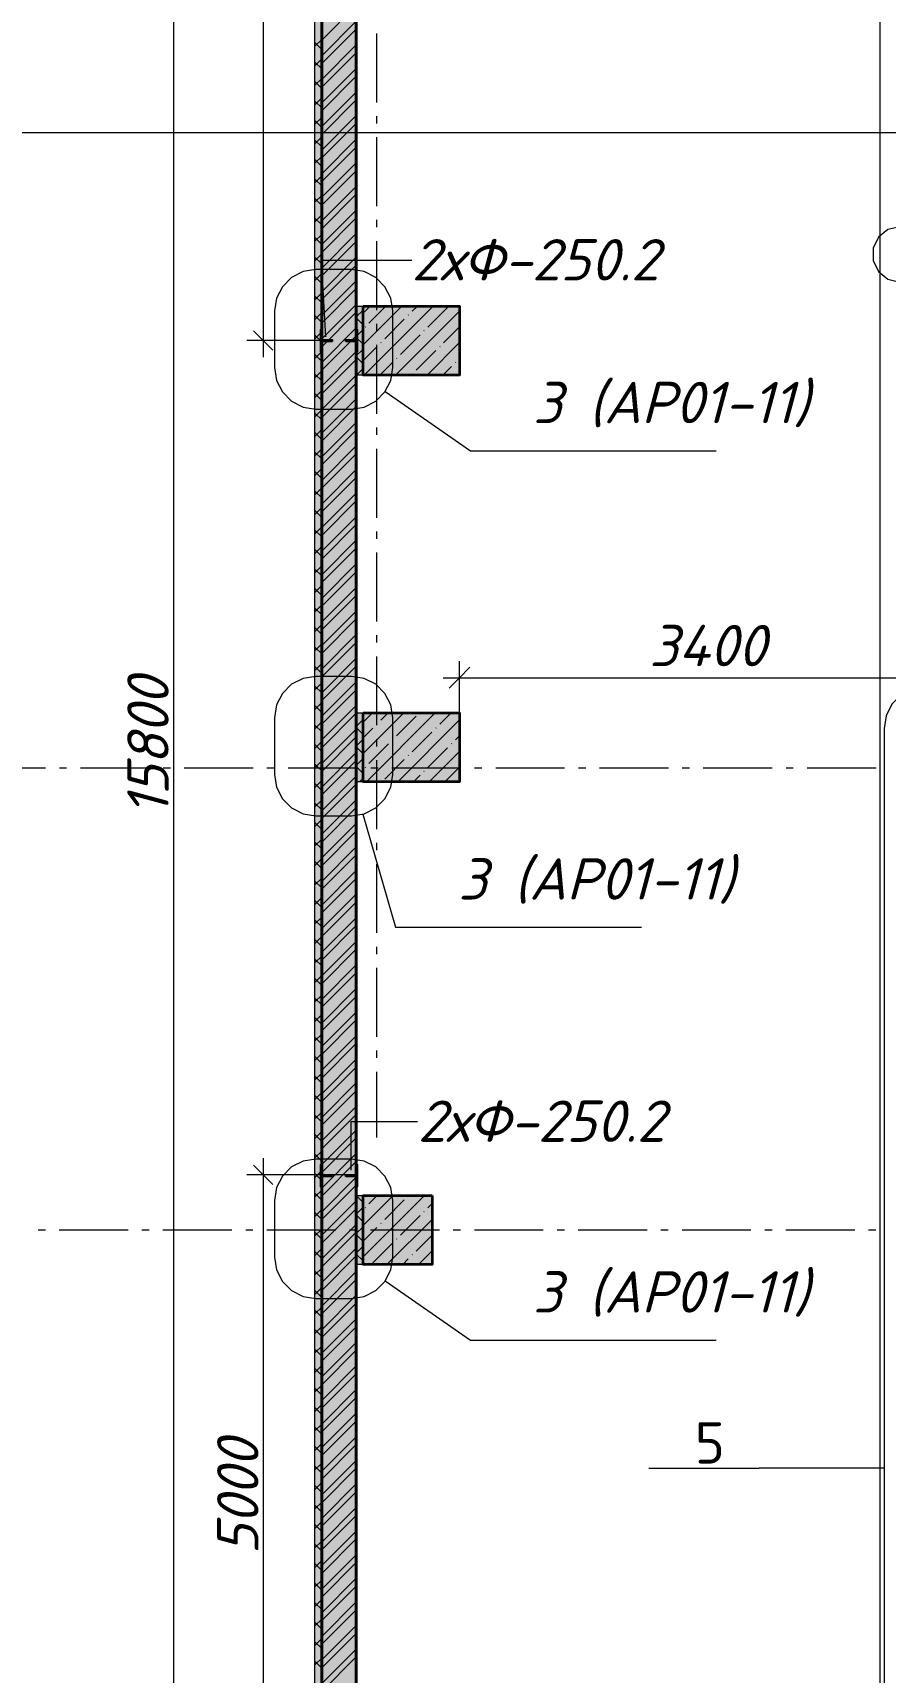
# Model space of a CAD drawing. Header units: millimetres. Extents: x -81576 to 1046824, y -248937 to 691537.
# Drawn here: x 190690 to 196873, y 645484 to 657373 of the extents above; entities that cross this region are included whole.
import ezdxf

# ---------------------------------------------------------------- set-up
doc = ezdxf.new("R2010")
doc.units = ezdxf.units.MM
doc.layers.add('PDF _Геометрия', color=7, linetype='Continuous', true_color=0x1d1d1d)
doc.layers.add('PDF _Сплошная заливка', color=7, linetype='Continuous', true_color=0xffffff)
doc.layers.add('PDF _Текст', color=7, linetype='Continuous')
doc.styles.add('PDF ISOCPEUR', font='isocpeur.ttf')
doc.styles.add('PDF ISOCPEUR Italic', font='isocpeui.ttf')

msp = doc.modelspace()

# ---------------------------------------------------------------- hatches: boundary and pattern name
at = {"layer": 'PDF _Сплошная заливка', "true_color": 0x636466, "transparency": 33554559}
for points in [[(192786, 644141.1), (192786, 659890.8), (192736, 659890.8), (192736, 644141.1)], [(192786, 644091.1), (193036, 644091.1), (193036, 659890.8), (192786, 659890.8)], [(193086, 654890.8), (193086, 655390.8), (193036, 655390.8), (193036, 654890.8)], [(193086, 654890.8), (193786, 654890.8), (193786, 655390.8), (193086, 655390.8)], [(193086, 651941.1), (193086, 652441.1), (193036, 652441.1), (193036, 651941.1)], [(193086, 651941.1), (193786, 651941.1), (193786, 652441.1), (193086, 652441.1)], [(193086, 648441.1), (193086, 648941.1), (193036, 648941.1), (193036, 648441.1)], [(193086, 648441.1), (193586, 648441.1), (193586, 648941.1), (193086, 648941.1)]]:
    msp.add_hatch(color=251, dxfattribs=at).paths.add_polyline_path(points)

# ---------------------------------------------------------------- linework, layer by layer
at = {"layer": 'PDF _Геометрия', "color": 8, "lineweight": 9, "true_color": 0x808080}
for points in [[(196836, 634984.7), (196836, 685937.1)], [(94160.8, 656649.4), (204084, 656649.4)]]:
    msp.add_lwpolyline(points, dxfattribs=at)
at = {"layer": 'PDF _Геометрия', "color": 7, "lineweight": 9}
for points in [[(191710.5, 660260.8), (191710.5, 659890.8), (191710.5, 643971.1)], [(192361.6, 660260.8), (192361.6, 655020.7)], [(193186, 656868.2), (193186, 657368.2)], [(193186, 656715.3), (193186, 656768.2)], [(193186, 656115.3), (193186, 656615.3)], [(193186, 655962.4), (193186, 656015.3)], [(193186, 655362.4), (193186, 655862.4)], [(192815.8, 655168.1), (192783, 655724.8), (193438.3, 655724.8)], [(192431.6, 655070.7), (192361.6, 655140.7), (192291.6, 655210.7)], [(193186, 655209.4), (193186, 655262.4)], [(192780, 655140.7), (192361.6, 655140.7), (192241.6, 655140.7)], [(193186, 654609.4), (193186, 655109.4)], [(193186, 654456.5), (193186, 654509.4)], [(193186, 653856.5), (193186, 654356.5)], [(193186, 653703.6), (193186, 653756.5)], [(193186, 653103.6), (193186, 653603.6)], [(193186, 652950.7), (193186, 653003.6)], [(193186, 652350.7), (193186, 652850.7)], [(193786, 652441.1), (193786, 652696.2), (193786, 652816.2)], [(193666, 652696.2), (197306, 652696.2)], [(193186, 652197.8), (193186, 652250.7)], [(193186, 651597.8), (193186, 652097.8)], [(190782.9, 652041.1), (190282.9, 652041.1)], [(190935.8, 652041.1), (190882.9, 652041.1)], [(191535.8, 652041.1), (191035.8, 652041.1)], [(191688.7, 652041.1), (191635.8, 652041.1)], [(192288.7, 652041.1), (191788.7, 652041.1)], [(192441.6, 652041.1), (192388.7, 652041.1)], [(193041.6, 652041.1), (192541.6, 652041.1)], [(193194.5, 652041.1), (193141.6, 652041.1)], [(193794.5, 652041.1), (193294.5, 652041.1)], [(193947.4, 652041.1), (193894.5, 652041.1)], [(194547.4, 652041.1), (194047.4, 652041.1)], [(194700.4, 652041.1), (194647.4, 652041.1)], [(195300.4, 652041.1), (194800.4, 652041.1)], [(195453.3, 652041.1), (195400.4, 652041.1)], [(196053.3, 652041.1), (195553.3, 652041.1)], [(196206.2, 652041.1), (196153.3, 652041.1)], [(196806.2, 652041.1), (196306.2, 652041.1)], [(193186, 651444.9), (193186, 651497.8)], [(193186, 650844.9), (193186, 651344.9)], [(193186, 650691.9), (193186, 650744.9)], [(193186, 650091.9), (193186, 650591.9)], [(193186, 649939), (193186, 649991.9)], [(193186, 649361.2), (193186, 649839)], [(192998.9, 649124.6), (192998.9, 649478.3), (193481.2, 649478.3)], [(192431.6, 649021.7), (192361.6, 649091.7), (192291.6, 649161.7)], [(192361.6, 649211.7), (192361.6, 643971.1)], [(192961, 649091.7), (192361.6, 649091.7), (192241.6, 649091.7)], [(190728.6, 648691.1), (190781.5, 648691.1)], [(190881.5, 648691.1), (191381.5, 648691.1)], [(191481.5, 648691.1), (191534.4, 648691.1)], [(191634.4, 648691.1), (192134.4, 648691.1)], [(192234.4, 648691.1), (192287.3, 648691.1)], [(192387.3, 648691.1), (192887.3, 648691.1)], [(192987.3, 648691.1), (193040.2, 648691.1)], [(193140.2, 648691.1), (193640.2, 648691.1)], [(193740.2, 648691.1), (193793.1, 648691.1)], [(193893.1, 648691.1), (194393.1, 648691.1)], [(194493.1, 648691.1), (194546.1, 648691.1)], [(194646.1, 648691.1), (195146.1, 648691.1)], [(195246.1, 648691.1), (195299, 648691.1)], [(195399, 648691.1), (195899, 648691.1)], [(195999, 648691.1), (196051.9, 648691.1)], [(196151.9, 648691.1), (196651.9, 648691.1)], [(196751.9, 648691.1), (196804.8, 648691.1)]]:
    msp.add_lwpolyline(points, dxfattribs=at)
at = {"layer": 'PDF _Геометрия', "color": 16, "lineweight": 40, "true_color": 0x800000}
for points in [[(193036, 660140.8), (193036, 659890.8), (193036, 644091.1), (192786, 644091.1)], [(192786, 644141.1), (192786, 659890.8)]]:
    msp.add_lwpolyline(points, dxfattribs=at)
at = {"layer": 'PDF _Геометрия', "color": 7, "lineweight": 40}
msp.add_lwpolyline([(189086, 659890.8), (192736, 659890.8), (192786, 659890.8), (192786, 644141.1), (192786, 644091.1)], dxfattribs=at)
at = {"layer": 'PDF _Геометрия', "color": 7, "lineweight": 13}
msp.add_lwpolyline([(192736, 637747.2), (192736, 639691.1), (192486, 639691.1), (192486, 639741.1), (192486, 640291.1), (192536, 640291.1), (192736, 640291.1), (192736, 643541.1), (192486, 643541.1), (192486, 643591.1), (192486, 644141.1), (192536, 644141.1), (192736, 644141.1), (192736, 659840.8)], dxfattribs=at)
at = {"layer": 'PDF _Геометрия', "color": 24, "lineweight": 9, "true_color": 0x8e1d1d}
for points in [[(193036, 657570.1), (192786, 657320.1)], [(193036, 657456), (192786, 657206)], [(193036, 657399), (192786, 657149)], [(193036, 657285), (192786, 657035)], [(193036, 657227.9), (192786, 656977.9)], [(193036, 657113.9), (192786, 656863.9)], [(193036, 657056.9), (192786, 656806.9)], [(193036, 656942.8), (192786, 656692.8)], [(193036, 656885.8), (192786, 656635.8)], [(193036, 656771.7), (192786, 656521.7)], [(193036, 656714.7), (192786, 656464.7)], [(193036, 656600.7), (192786, 656350.7)], [(193036, 656543.6), (192786, 656293.6)], [(193036, 656429.6), (192786, 656179.6)], [(193036, 656372.6), (192786, 656122.6)], [(193036, 656258.5), (192786, 656008.5)], [(193036, 656201.5), (192786, 655951.5)], [(193036, 656087.4), (192786, 655837.4)], [(193036, 656030.4), (192786, 655780.4)], [(193036, 655916.4), (192786, 655666.4)], [(193036, 655859.3), (192786, 655609.3)], [(193036, 655745.3), (192786, 655495.3)], [(193036, 655688.3), (192786, 655438.3)], [(193036, 655574.2), (192786, 655324.2)], [(193036, 655517.2), (192786, 655267.2)], [(193036, 655403.1), (192786, 655153.1)], [(193036, 655346.1), (192786, 655096.1)], [(193036, 655232.1), (192786, 654982.1)], [(193036, 655175), (192786, 654925)], [(193036, 655061), (192786, 654811)], [(193036, 655004), (192786, 654754)], [(193036, 654889.9), (192786, 654639.9)], [(193036, 654832.9), (192786, 654582.9)], [(193036, 654718.8), (192786, 654468.8)], [(193036, 654661.8), (192786, 654411.8)], [(193036, 654547.8), (192786, 654297.8)], [(193036, 654490.7), (192786, 654240.7)], [(193036, 654376.7), (192786, 654126.7)], [(193036, 654319.7), (192786, 654069.7)], [(193036, 654205.6), (192786, 653955.6)], [(193036, 654148.6), (192786, 653898.6)], [(193036, 654034.5), (192786, 653784.5)], [(193036, 653977.5), (192786, 653727.5)], [(193036, 653863.5), (192786, 653613.5)], [(193036, 653806.4), (192786, 653556.4)], [(193036, 653692.4), (192786, 653442.4)], [(193036, 653635.4), (192786, 653385.4)], [(193036, 653521.3), (192786, 653271.3)], [(193036, 653464.3), (192786, 653214.3)], [(193036, 653350.2), (192786, 653100.2)], [(193036, 653293.2), (192786, 653043.2)], [(193036, 653179.2), (192786, 652929.2)], [(193036, 653122.2), (192786, 652872.1)], [(193036, 653008.1), (192786, 652758.1)], [(193036, 652951.1), (192786, 652701.1)], [(193036, 652837), (192786, 652587)], [(193036, 652780), (192786, 652530)], [(193036, 652666), (192786, 652416)], [(193036, 652608.9), (192786, 652358.9)], [(193036, 652494.9), (192786, 652244.9)], [(193036, 652437.9), (192786, 652187.9)], [(193036, 652323.8), (192786, 652073.8)], [(193036, 652266.8), (192786, 652016.8)], [(193036, 652152.7), (192786, 651902.7)], [(193036, 652095.7), (192786, 651845.7)], [(193036, 651981.7), (192786, 651731.7)], [(193036, 651924.6), (192786, 651674.6)], [(193036, 651810.6), (192786, 651560.6)], [(193036, 651753.6), (192786, 651503.6)], [(193036, 651639.5), (192786, 651389.5)], [(193036, 651582.5), (192786, 651332.5)], [(193036, 651468.4), (192786, 651218.4)], [(193036, 651411.4), (192786, 651161.4)], [(193036, 651297.4), (192786, 651047.4)], [(193036, 651240.3), (192786, 650990.3)], [(193036, 651126.3), (192786, 650876.3)], [(193036, 651069.3), (192786, 650819.3)], [(193036, 650955.2), (192786, 650705.2)], [(193036, 650898.2), (192786, 650648.2)], [(193036, 650784.1), (192786, 650534.1)], [(193036, 650727.1), (192786, 650477.1)], [(193036, 650613.1), (192786, 650363.1)], [(193036, 650556), (192786, 650306)], [(193036, 650442), (192786, 650192)], [(193036, 650385), (192786, 650135)], [(193036, 650270.9), (192786, 650020.9)], [(193036, 650213.9), (192786, 649963.9)], [(193036, 650099.8), (192786, 649849.8)], [(193036, 650042.8), (192786, 649792.8)], [(193036, 649928.8), (192786, 649678.8)], [(193036, 649871.7), (192786, 649621.7)], [(193036, 649757.7), (192786, 649507.7)], [(193036, 649700.7), (192786, 649450.7)], [(193036, 649586.6), (192786, 649336.6)], [(193036, 649529.6), (192786, 649279.6)], [(193036, 649415.5), (192786, 649165.5)], [(193036, 649358.5), (192786, 649108.5)], [(193036, 649244.5), (192786, 648994.5)], [(193036, 649187.4), (192786, 648937.4)], [(193036, 649073.4), (192786, 648823.4)], [(193036, 649016.4), (192786, 648766.4)], [(193036, 648902.3), (192786, 648652.3)], [(193036, 648845.3), (192786, 648595.3)], [(193036, 648731.3), (192786, 648481.3)], [(193036, 648674.2), (192786, 648424.2)], [(193036, 648560.2), (192786, 648310.2)], [(193036, 648503.2), (192786, 648253.2)], [(193036, 648389.1), (192786, 648139.1)], [(193036, 648332.1), (192786, 648082.1)], [(193036, 648218), (192786, 647968)], [(193036, 648161), (192786, 647911)], [(193036, 648047), (192786, 647797)], [(193036, 647989.9), (192786, 647739.9)], [(193036, 647875.9), (192786, 647625.9)], [(193036, 647818.9), (192786, 647568.9)], [(193036, 647704.8), (192786, 647454.8)], [(193036, 647647.8), (192786, 647397.8)], [(193036, 647533.7), (192786, 647283.7)], [(193036, 647476.7), (192786, 647226.7)], [(193036, 647362.7), (192786, 647112.7)], [(193036, 647305.6), (192786, 647055.6)], [(193036, 647191.6), (192786, 646941.6)], [(193036, 647134.6), (192786, 646884.6)], [(193036, 647020.5), (192786, 646770.5)], [(193036, 646963.5), (192786, 646713.5)], [(193036, 646849.4), (192786, 646599.4)], [(193036, 646792.4), (192786, 646542.4)], [(193036, 646678.4), (192786, 646428.4)], [(193036, 646621.3), (192786, 646371.3)], [(193036, 646507.3), (192786, 646257.3)], [(193036, 646450.3), (192786, 646200.3)], [(193036, 646336.2), (192786, 646086.2)], [(193036, 646279.2), (192786, 646029.2)], [(193036, 646165.1), (192786, 645915.1)], [(193036, 646108.1), (192786, 645858.1)], [(193036, 645994.1), (192786, 645744.1)], [(193036, 645937), (192786, 645687)], [(193036, 645823), (192786, 645573)], [(193036, 645766), (192786, 645516)], [(193036, 645651.9), (192786, 645401.9)], [(193036, 645594.9), (192786, 645344.9)]]:
    msp.add_lwpolyline(points, dxfattribs=at)
at = {"layer": 'PDF _Геометрия', "lineweight": 9}
for points in [[(192786, 657324.6), (192736, 657274.6)], [(192736, 657302.2), (192786, 657252.2)], [(192786, 657183.1), (192736, 657133.1)], [(192736, 657160.8), (192786, 657110.8)], [(192786, 657041.7), (192736, 656991.7)], [(192736, 657019.4), (192786, 656969.4)], [(192786, 656900.3), (192736, 656850.3)], [(192736, 656878), (192786, 656828)], [(192786, 656758.9), (192736, 656708.9)], [(192736, 656736.5), (192786, 656686.5)], [(192786, 656617.5), (192736, 656567.5)], [(192736, 656595.1), (192786, 656545.1)], [(192786, 656476), (192736, 656426)], [(192736, 656453.7), (192786, 656403.7)], [(192786, 656334.6), (192736, 656284.6)], [(192736, 656312.3), (192786, 656262.3)], [(192786, 656193.2), (192736, 656143.2)], [(192736, 656170.9), (192786, 656120.9)], [(192786, 656051.8), (192736, 656001.8)], [(192736, 656029.4), (192786, 655979.4)], [(192786, 655910.4), (192736, 655860.4)], [(192736, 655888), (192786, 655838)], [(192786, 655768.9), (192736, 655718.9)], [(192736, 655746.6), (192786, 655696.6)], [(192786, 655627.5), (192736, 655577.5)], [(192736, 655605.2), (192786, 655555.2)], [(192786, 655486.1), (192736, 655436.1)], [(192736, 655463.8), (192786, 655413.8)], [(192786, 655344.7), (192736, 655294.7)], [(192736, 655322.3), (192786, 655272.3)], [(193086, 655361.8), (193036, 655311.8)], [(193036, 655305.2), (193086, 655255.2)], [(193137.7, 655390.8), (193086, 655339.1)], [(193365.8, 655390.8), (193086, 655111)], [(193593.9, 655390.8), (193093.9, 654890.8)], [(193251.8, 655390.8), (193128.3, 655267.3)], [(193384.9, 655295.8), (193242.4, 655153.3)], [(193786, 655354.8), (193322, 654890.8)], [(193415.8, 655326.7), (193413.4, 655324.4)], [(193479.9, 655390.8), (193442, 655352.9)], [(193698.6, 655381.4), (193556, 655238.8)], [(192786, 655203.2), (192736, 655153.2)], [(192736, 655180.9), (192786, 655130.9)], [(193086, 655220.4), (193036, 655170.4)], [(193102.2, 655241.2), (193099.8, 655238.8)], [(193499, 655181.8), (193356.4, 655039.2)], [(193529.9, 655212.7), (193527.5, 655210.3)], [(193786, 655240.7), (193670.1, 655124.8)], [(192786, 655061.8), (192736, 655011.8)], [(193036, 655163.8), (193086, 655113.8)], [(193086, 655079), (193036, 655029)], [(193185.4, 655096.3), (193086, 654996.9)], [(193216.2, 655127.1), (193213.9, 655124.8)], [(193613, 655067.7), (193470.5, 654925.2)], [(193786, 655126.7), (193550.1, 654890.8)], [(193643.9, 655098.6), (193641.5, 655096.3)], [(192736, 655039.5), (192786, 654989.5)], [(193036, 655022.3), (193086, 654972.3)], [(193086, 654937.6), (193039.2, 654890.8)], [(193299.4, 654982.2), (193207.9, 654890.8)], [(193330.3, 655013.1), (193327.9, 655010.7)], [(193727.1, 654953.7), (193664.1, 654890.8)], [(193758, 654984.6), (193755.6, 654982.2)], [(193786, 655012.6), (193784.1, 655010.7)], [(192786, 654920.4), (192736, 654870.4)], [(192736, 654898.1), (192786, 654848.1)], [(193444.3, 654899), (193442, 654896.7)], [(193786, 654898.6), (193778.2, 654890.8)], [(192786, 654779), (192736, 654729)], [(192736, 654756.6), (192786, 654706.6)], [(192786, 654637.6), (192736, 654587.6)], [(192736, 654615.2), (192786, 654565.2)], [(192786, 654496.1), (192736, 654446.1)], [(192736, 654473.8), (192786, 654423.8)], [(192786, 654354.7), (192736, 654304.7)], [(192736, 654332.4), (192786, 654282.4)], [(192786, 654213.3), (192736, 654163.3)], [(192736, 654191), (192786, 654141)], [(192786, 654071.9), (192736, 654021.9)], [(192736, 654049.5), (192786, 653999.5)], [(192786, 653930.5), (192736, 653880.5)], [(192736, 653908.1), (192786, 653858.1)], [(192786, 653789), (192736, 653739)], [(192736, 653766.7), (192786, 653716.7)], [(192786, 653647.6), (192736, 653597.6)], [(192736, 653625.3), (192786, 653575.3)], [(192786, 653506.2), (192736, 653456.2)], [(192736, 653483.9), (192786, 653433.9)], [(192786, 653364.8), (192736, 653314.8)], [(192736, 653342.4), (192786, 653292.4)], [(192786, 653223.3), (192736, 653173.3)], [(192736, 653201), (192786, 653151)], [(192786, 653081.9), (192736, 653031.9)], [(192736, 653059.6), (192786, 653009.6)], [(192786, 652940.5), (192736, 652890.5)], [(192736, 652918.2), (192786, 652868.2)], [(192786, 652799.1), (192736, 652749.1)], [(192736, 652776.7), (192786, 652726.7)], [(192786, 652657.7), (192736, 652607.7)], [(192736, 652635.3), (192786, 652585.3)], [(192786, 652516.2), (192736, 652466.2)], [(192736, 652493.9), (192786, 652443.9)], [(193071.7, 652441.1), (193086, 652426.7)], [(193153.3, 652441.1), (193086, 652373.8)], [(193381.4, 652441.1), (193086, 652145.7)], [(193609.5, 652441.1), (193109.5, 651941.1)], [(193267.4, 652441.1), (193213.9, 652387.6)], [(193723.6, 652441.1), (193641.5, 652359.1)], [(192786, 652374.8), (192736, 652324.8)], [(192736, 652352.5), (192786, 652302.5)], [(193086, 652392), (193036, 652342)], [(193036, 652335.3), (193086, 652285.3)], [(193156.8, 652330.6), (193086, 652259.8)], [(193187.7, 652361.4), (193185.4, 652359.1)], [(193470.5, 652416.1), (193327.9, 652273.5)], [(193786, 652389.5), (193337.6, 651941.1)], [(193615.4, 652332.9), (193613, 652330.6)], [(192786, 652233.4), (192736, 652183.4)], [(192736, 652211.1), (192786, 652161.1)], [(193086, 652250.6), (193036, 652200.6)], [(193270.9, 652216.5), (193128.3, 652073.9)], [(193301.8, 652247.4), (193299.4, 652245)], [(193584.5, 652302), (193442, 652159.5)], [(193729.5, 652218.9), (193727.1, 652216.5)], [(193786, 652275.5), (193755.6, 652245)], [(192786, 652092), (192736, 652042)], [(193036, 652193.9), (193086, 652143.9)], [(193086, 652109.1), (193036, 652059.1)], [(193384.9, 652102.5), (193242.4, 651959.9)], [(193415.8, 652133.3), (193413.4, 652131)], [(193698.6, 652188), (193556, 652045.4)], [(193786, 652161.4), (193565.7, 651941.1)], [(192736, 652069.6), (192786, 652019.6)], [(193036, 652052.5), (193086, 652002.5)], [(193086, 651967.7), (193059.4, 651941.1)], [(193102.2, 652047.8), (193099.8, 652045.4)], [(193499, 651988.4), (193451.7, 651941.1)], [(193529.9, 652019.3), (193527.5, 652016.9)], [(193786, 652047.4), (193679.8, 651941.1)], [(192786, 651950.6), (192736, 651900.6)], [(192736, 651928.2), (192786, 651878.2)], [(192786, 651809.1), (192736, 651759.1)], [(192736, 651786.8), (192786, 651736.8)], [(192786, 651667.7), (192736, 651617.7)], [(192736, 651645.4), (192786, 651595.4)], [(192786, 651526.3), (192736, 651476.3)], [(192736, 651504), (192786, 651454)], [(192786, 651384.9), (192736, 651334.9)], [(192736, 651362.5), (192786, 651312.5)], [(192786, 651243.4), (192736, 651193.4)], [(192736, 651221.1), (192786, 651171.1)], [(192786, 651102), (192736, 651052)], [(192736, 651079.7), (192786, 651029.7)], [(192786, 650960.6), (192736, 650910.6)], [(192736, 650938.3), (192786, 650888.3)], [(192786, 650819.2), (192736, 650769.2)], [(192736, 650796.8), (192786, 650746.8)], [(192786, 650677.8), (192736, 650627.8)], [(192736, 650655.4), (192786, 650605.4)], [(192786, 650536.3), (192736, 650486.3)], [(192736, 650514), (192786, 650464)], [(192786, 650394.9), (192736, 650344.9)], [(192736, 650372.6), (192786, 650322.6)], [(192786, 650253.5), (192736, 650203.5)], [(192736, 650231.2), (192786, 650181.2)], [(192786, 650112.1), (192736, 650062.1)], [(192736, 650089.7), (192786, 650039.7)], [(192786, 649970.7), (192736, 649920.7)], [(192736, 649948.3), (192786, 649898.3)], [(192786, 649829.2), (192736, 649779.2)], [(192736, 649806.9), (192786, 649756.9)], [(192786, 649687.8), (192736, 649637.8)], [(192736, 649665.5), (192786, 649615.5)], [(192786, 649546.4), (192736, 649496.4)], [(192736, 649524.1), (192786, 649474.1)], [(192786, 649405), (192736, 649355)], [(192736, 649382.6), (192786, 649332.6)], [(192786, 649263.5), (192736, 649213.5)], [(192736, 649241.2), (192786, 649191.2)], [(192786, 649122.1), (192736, 649072.1)], [(192736, 649099.8), (192786, 649049.8)], [(192786, 648980.7), (192736, 648930.7)], [(192736, 648958.4), (192786, 648908.4)], [(193036.1, 648941.1), (193086, 648891.2)], [(193302.9, 648941.1), (193086, 648724.2)], [(193531, 648941.1), (193086, 648496.1)], [(193188.9, 648941.1), (193128.3, 648880.6)], [(193384.9, 648909.1), (193242.4, 648766.5)], [(193415.8, 648940), (193413.4, 648937.6)], [(193586, 648882.1), (193556, 648852.1)], [(192786, 648839.3), (192736, 648789.3)], [(192736, 648816.9), (192786, 648766.9)], [(193086, 648856.4), (193036, 648806.4)], [(193036, 648799.8), (193086, 648749.8)], [(193102.2, 648854.4), (193099.8, 648852.1)], [(193586, 648768), (193259.1, 648441.1)], [(193499, 648795), (193356.4, 648652.5)], [(193529.9, 648825.9), (193527.5, 648823.5)], [(192786, 648697.9), (192736, 648647.9)], [(192736, 648675.5), (192786, 648625.5)], [(193086, 648715), (193036, 648665)], [(193036, 648658.4), (193086, 648608.4)], [(193185.4, 648709.5), (193086, 648610.2)], [(193216.2, 648740.4), (193213.9, 648738)], [(193586, 648654), (193470.5, 648538.4)], [(192786, 648556.4), (192736, 648506.4)], [(192736, 648534.1), (192786, 648484.1)], [(193086, 648573.6), (193036, 648523.6)], [(193036, 648516.9), (193086, 648466.9)], [(193299.4, 648595.4), (193156.8, 648452.9)], [(193330.3, 648626.3), (193327.9, 648624)], [(193586, 648539.9), (193487.2, 648441.1)], [(192786, 648415), (192736, 648365)], [(193413.4, 648481.4), (193373.2, 648441.1)], [(193444.3, 648512.3), (193442, 648509.9)], [(192736, 648392.7), (192786, 648342.7)], [(192786, 648273.6), (192736, 648223.6)], [(192736, 648251.3), (192786, 648201.3)], [(192786, 648132.2), (192736, 648082.2)], [(192736, 648109.8), (192786, 648059.8)], [(192786, 647990.8), (192736, 647940.8)], [(192736, 647968.4), (192786, 647918.4)], [(192786, 647849.3), (192736, 647799.3)], [(192736, 647827), (192786, 647777)], [(192786, 647707.9), (192736, 647657.9)], [(192736, 647685.6), (192786, 647635.6)], [(192786, 647566.5), (192736, 647516.5)], [(192736, 647544.2), (192786, 647494.2)], [(192786, 647425.1), (192736, 647375.1)], [(192736, 647402.7), (192786, 647352.7)], [(192786, 647283.6), (192736, 647233.6)], [(192736, 647261.3), (192786, 647211.3)], [(192786, 647142.2), (192736, 647092.2)], [(192736, 647119.9), (192786, 647069.9)], [(192786, 647000.8), (192736, 646950.8)], [(192736, 646978.5), (192786, 646928.5)], [(192786, 646859.4), (192736, 646809.4)], [(192736, 646837), (192786, 646787)], [(192786, 646718), (192736, 646668)], [(192736, 646695.6), (192786, 646645.6)], [(192786, 646576.5), (192736, 646526.5)], [(192736, 646554.2), (192786, 646504.2)], [(192786, 646435.1), (192736, 646385.1)], [(192736, 646412.8), (192786, 646362.8)], [(192786, 646293.7), (192736, 646243.7)], [(192736, 646271.4), (192786, 646221.4)], [(192786, 646152.3), (192736, 646102.3)], [(192736, 646129.9), (192786, 646079.9)], [(192786, 646010.9), (192736, 645960.9)], [(192736, 645988.5), (192786, 645938.5)], [(192786, 645869.4), (192736, 645819.4)], [(192736, 645847.1), (192786, 645797.1)], [(192786, 645728), (192736, 645678)], [(192736, 645705.7), (192786, 645655.7)], [(192786, 645586.6), (192736, 645536.6)], [(192736, 645564.3), (192786, 645514.3)]]:
    msp.add_lwpolyline(points, dxfattribs=at)
at = {"layer": 'PDF _Геометрия', "color": 7, "lineweight": 9}
for points in [[(197579.5, 655965.4), (196979.5, 655965.4), (196892.8, 655945.6), (196823.2, 655890.1), (196784.6, 655809.9), (196784.6, 655720.9), (196823.2, 655640.7), (196892.8, 655585.2), (196979.5, 655565.4), (197579.5, 655565.4), (197666.3, 655585.2), (197735.9, 655640.7), (197774.5, 655720.9), (197774.5, 655809.9), (197735.9, 655890.1), (197666.3, 655945.6)], [(193301.1, 655355.3), (193286.4, 655448), (193243.8, 655531.6), (193177.4, 655598), (193093.8, 655640.6), (193001.1, 655655.3), (192743.1, 655655.3), (192650.4, 655640.6), (192566.8, 655598), (192500.4, 655531.6), (192457.8, 655448), (192443.1, 655355.3), (192443.1, 654944.3), (192457.8, 654851.6), (192500.4, 654767.9), (192566.8, 654701.6), (192650.4, 654658.9), (192743.1, 654644.3), (193001.1, 654644.3), (193093.8, 654658.9), (193177.4, 654701.6), (193243.8, 654767.9), (193286.4, 654851.6), (193301.1, 654944.3)], [(193301.1, 652405.6), (193286.4, 652498.3), (193243.8, 652581.9), (193177.4, 652648.3), (193093.8, 652690.9), (193001.1, 652705.6), (192743.1, 652705.6), (192650.4, 652690.9), (192566.8, 652648.3), (192500.4, 652581.9), (192457.8, 652498.3), (192443.1, 652405.6), (192443.1, 651994.6), (192457.8, 651901.9), (192500.4, 651818.3), (192566.8, 651751.9), (192650.4, 651709.3), (192743.1, 651694.6), (193001.1, 651694.6), (193093.8, 651709.3), (193177.4, 651751.9), (193243.8, 651818.3), (193286.4, 651901.9), (193301.1, 651994.6)], [(201504, 652327.1), (201489.4, 652419.8), (201446.7, 652503.4), (201380.4, 652569.8), (201296.7, 652612.4), (201204, 652627.1), (197164.4, 652627.1), (197071.7, 652612.4), (196988.1, 652569.8), (196921.7, 652503.4), (196879.1, 652419.8), (196864.4, 652327.1), (196864.4, 643396.7), (196879.1, 643304), (196921.7, 643220.4), (196988.1, 643154), (197071.7, 643111.4), (197164.4, 643096.7), (201204, 643096.7), (201296.7, 643111.4), (201380.4, 643154), (201446.7, 643220.4), (201489.4, 643304), (201504, 643396.7)], [(193301.1, 648905.6), (193286.4, 648998.3), (193243.8, 649081.9), (193177.4, 649148.3), (193093.8, 649190.9), (193001.1, 649205.6), (192743.1, 649205.6), (192650.4, 649190.9), (192566.8, 649148.3), (192500.4, 649081.9), (192457.8, 648998.3), (192443.1, 648905.6), (192443.1, 648494.6), (192457.8, 648401.9), (192500.4, 648318.3), (192566.8, 648251.9), (192650.4, 648209.3), (192743.1, 648194.6), (193001.1, 648194.6), (193093.8, 648209.3), (193177.4, 648251.9), (193243.8, 648318.3), (193286.4, 648401.9), (193301.1, 648494.6)]]:
    msp.add_lwpolyline(points, close=True, dxfattribs=at)
at = {"layer": 'PDF _Геометрия', "color": 7, "lineweight": 13}
for points in [[(193086, 654890.8), (193036, 654890.8), (193036, 655390.8), (193086, 655390.8)], [(193086, 651941.1), (193036, 651941.1), (193036, 652441.1), (193086, 652441.1)], [(193086, 648441.1), (193036, 648441.1), (193036, 648941.1), (193086, 648941.1)]]:
    msp.add_lwpolyline(points, close=True, dxfattribs=at)
at = {"layer": 'PDF _Геометрия', "color": 7, "lineweight": 35}
for points in [[(193086, 655390.8), (193786, 655390.8), (193786, 654890.8), (193086, 654890.8)], [(193086, 652441.1), (193786, 652441.1), (193786, 651941.1), (193086, 651941.1)], [(193586, 648941.1), (193586, 648441.1), (193086, 648441.1), (193086, 648941.1)]]:
    msp.add_lwpolyline(points, close=True, dxfattribs=at)
at = {"layer": 'PDF _Геометрия', "color": 7, "lineweight": 25}
for points in [[(192861, 655140.7), (192780, 655140.7), (192780, 655221.7), (192786, 655221.7), (192786, 655146.7), (192861, 655146.7)], [(193036, 655146.7), (193036, 655221.7), (193042, 655221.7), (193042, 655140.7), (192961, 655140.7), (192961, 655146.7)], [(192861, 655134.7), (192786, 655134.7), (192786, 655059.7), (192780, 655059.7), (192780, 655140.7), (192861, 655140.7)], [(192961, 655134.7), (192961, 655140.7), (193042, 655140.7), (193042, 655059.7), (193036, 655059.7), (193036, 655134.7)], [(192861, 649085.7), (192780, 649085.7), (192780, 649166.7), (192786, 649166.7), (192786, 649091.7), (192861, 649091.7)], [(193036, 649091.7), (193036, 649166.7), (193042, 649166.7), (193042, 649085.7), (192961, 649085.7), (192961, 649091.7)], [(192861, 649079.7), (192786, 649079.7), (192786, 649004.7), (192780, 649004.7), (192780, 649085.7), (192861, 649085.7)], [(192961, 649079.7), (192961, 649085.7), (193042, 649085.7), (193042, 649004.7), (193036, 649004.7), (193036, 649079.7)]]:
    msp.add_lwpolyline(points, close=True, dxfattribs=at)
at = {"layer": 'PDF _Геометрия', "color": 174, "lineweight": 9, "true_color": 0x0000a0}
for points in [[(193247, 654772.4), (193864.4, 654341), (194847, 654341)], [(193084.5, 651706.4), (193322, 650885.9), (194304.6, 650885.9)], [(193247, 648322.8), (193864.4, 647891.3), (194847, 647891.3)], [(196864.4, 646963), (195958.8, 646963)]]:
    msp.add_lwpolyline(points, dxfattribs=at)
at = {"layer": 'PDF _Геометрия', "color": 174, "lineweight": 20, "true_color": 0x0000a0}
for points in [[(194847, 654341.1), (195647, 654341.1)], [(194304.6, 650886), (195104.6, 650886)], [(194847, 647891.4), (195647, 647891.4)], [(195158.8, 646963), (195958.8, 646963)]]:
    msp.add_lwpolyline(points, dxfattribs=at)
at = {"layer": 'PDF _Геометрия', "color": 7, "lineweight": 20}
msp.add_lwpolyline([(193861, 652771.3), (193786, 652696.2), (193711, 652621.2)], dxfattribs=at)

# ---------------------------------------------------------------- texts
at = {"layer": 'PDF _Текст', "char_height": 300, "attachment_point": 4}
for s, insert, style in [('2хФ-250.2', (193438.3, 655726.7), 'PDF ISOCPEUR Italic'), ('3 (АР01-11)', (194317.6, 654676.9), 'PDF ISOCPEUR Italic'), ('3400', (195160.4, 652929), 'PDF ISOCPEUR Italic'), ('3 (АР01-11)', (193775.2, 651221.8), 'PDF ISOCPEUR Italic'), ('2хФ-250.2', (193481.2, 649480.2), 'PDF ISOCPEUR Italic'), ('3 (АР01-11)', (194317.6, 648227.2), 'PDF ISOCPEUR Italic'), ('5', (195491.2, 647147), 'PDF ISOCPEUR')]:
    msp.add_mtext(s, dxfattribs=dict(at, insert=insert, style=style))
at = {"layer": 'PDF _Текст', "char_height": 300, "attachment_point": 4, "rotation": 90, "style": 'PDF ISOCPEUR Italic'}
for s, insert in [('15800', (191525.7, 651694)), ('5000', (192176.9, 646338.6))]:
    msp.add_mtext(s, dxfattribs=dict(at, insert=insert))

doc.saveas('drawing.dxf')
